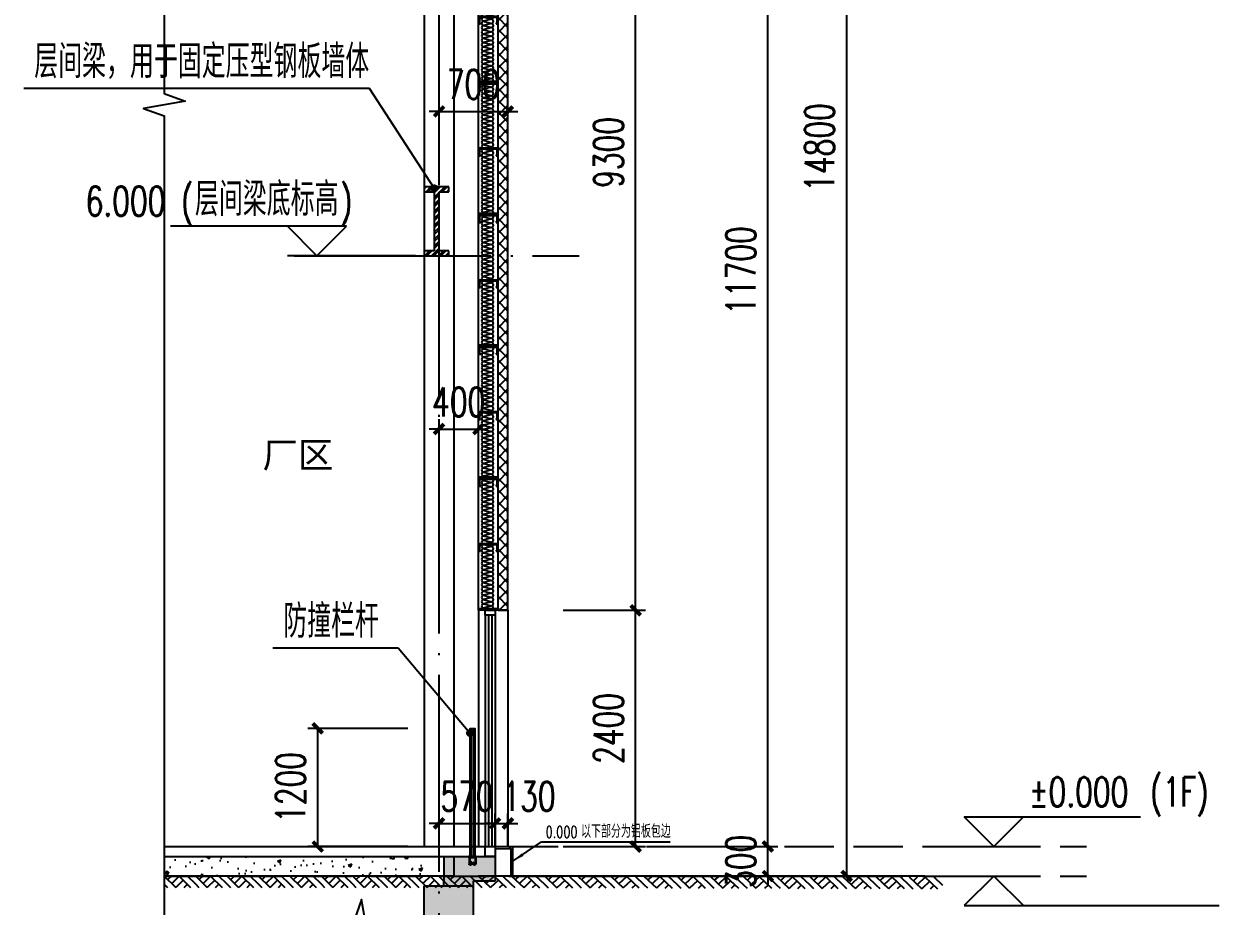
# Model space of a CAD drawing. Extents: x -1899985 to -450366, y 556196 to 2151267.
# Drawn here: x -1530273 to -1518133, y 567652 to 576612 of the extents above; entities that cross this region are included whole.
import ezdxf

# ---------------------------------------------------------------- set-up
doc = ezdxf.new("R2010")
doc.units = 0
doc.header["$LTSCALE"] = 1000
doc.header["$MEASUREMENT"] = 0
for name, pattern in [('99轴线参照$0$DOTE', [2.42, 2, -0.2, 0.02, -0.2]), ('__DASH', [0.35, 0.25, -0.1]), ('DOTE', [2.42, 2, -0.2, 0.02, -0.2])]:
    doc.linetypes.add(name, pattern=pattern)
doc.layers.get('Defpoints').update_dxf_attribs({"color": 210})
for name, color, linetype in [('A-AXIS-D', 1, 'Continuous'), ('A-AXIS-DOTE', 14, 'DOTE'), ('A-AXIS-DP', 126, 'Continuous'), ('A-AXIS-SYMB', 3, 'Continuous'), ('A-CURTAIN', 134, 'Continuous'), ('A-HATCH-1', 252, 'Continuous'), ('A-HATCH-2', 251, 'Continuous'), ('A-HRAIL', 173, 'Continuous'), ('A-LIN-V', 9, 'Continuous'), ('A-SFCE', 30, 'Continuous'), ('A-WINDOW', 140, 'Continuous'), ('A-剖面图标准尺寸', 191, '99轴线参照$0$DOTE'), ('AS-COLN', 6, 'Continuous'), ('AS-WALL', 40, 'Continuous'), ('DIM_ELEV', 3, 'Continuous'), ('DIM_LEAD', 3, 'Continuous'), ('DIM_SYMB', 3, 'Continuous'), ('PUB_HATCH', 8, 'Continuous'), ('PUB_TEXT', 7, 'Continuous'), ('建-墙-填充', 8, 'Continuous'), ('建-柱-钢', 9, 'Continuous'), ('立面栏杆', 167, 'Continuous')]:
    doc.layers.add(name, color=color, linetype=linetype)
doc.styles.add('_TCH_DIM', font='SIMPLEX', dxfattribs={"bigfont": 'GBCBIG'})
doc.styles.add('_TCH_DIM_T3', font='SIMPLEX', dxfattribs={"width": 0.705882, "bigfont": 'GBCBIG'})
doc.styles.add('图框', font='')
doc.styles.get('图框').set_extended_font_data('SimSun')
doc.dimstyles.new('_TCH_ARCH&&100', dxfattribs={"dimtxt": 297.5, "dimasz": 100, "dimexe": 100, "dimexo": 100, "dimgap": 126.25, "dimtad": 1, "dimdec": 0, "dimzin": 0, "dimdsep": 46, "dimtxsty": '_TCH_DIM_T3', "dimblk": 'ARCHTICK', "dimcen": 0.09, "dimclrt": 7, "dimazin": 2, "dimtfac": 1, "dimtdec": 0, "dimtix": 1, "dimtmove": 2, "dimatfit": 3, "dimfxl": 0, "dimtolj": 1, "dimtzin": 0, "dimarcsym": 0})

# ---------------------------------------------------------------- blocks, each defined once
blk = doc.blocks.new('A$C685418A6')
at = {"layer": '立面栏杆'}
for p, q in [((0, 89), (77, 89)), ((0, 89), (0, 84)), ((77, 84), (0, 84)), ((5, 70), (5, 13)), ((12, 70), (12, 13)), ((18, 84), (42, 84)), ((18, 77), (58, 77)), ((25, 29), (25, 13)), ((32, 29), (25, 29)), ((32, 29), (32, 13)), ((45, 29), (45, 13)), ((45, 29), (52, 29)), ((52, 29), (52, 13)), ((65, 70), (65, 13)), ((72, 70), (72, 13)), ((77, 89), (77, 84))]:
    blk.add_line(p, q, dxfattribs=at)
at = {"layer": '立面栏杆', "extrusion": (0, 0, -1)}
for centre, major_axis, start_param, end_param in [((18, 70), (13.3, 0.2), 3.155544, 4.72634), ((18, 13), (9.43, 9.43), 0.785398, 3.926991), ((18, 70), (4.71, 4.71), 3.926991, 5.497787), ((18, 13), (-4.71, 4.71), 2.356194, 5.497787), ((58, 13), (-9.43, 9.43), 2.356194, 5.497787), ((58, 13), (-4.71, 4.71), 2.356194, 5.497787), ((58, 70), (13.3, 0), -1.567074, 0.003723), ((58, 70), (-4.71, 4.71), 0.785398, 2.356194)]:
    blk.add_ellipse(centre, major_axis=major_axis, ratio=1, start_param=start_param, end_param=end_param, dxfattribs=at)
blk = doc.blocks.new('1200')
at = {"layer": 'A-HRAIL'}
for points in [[(6104, -107289), (6104, -105989), (6154, -105989), (6154, -107289)], [(6119, -107289), (6119, -105989), (6139, -105989), (6139, -107289)]]:
    blk.add_lwpolyline(points, close=True, dxfattribs=at)
blk.add_blockref('A$C685418A6', (6090, -107377), dxfattribs=at)
blk = doc.blocks.new('_ArchTick')
at = {"color": 0, "linetype": 'ByBlock', "const_width": 0.4}
blk.add_lwpolyline([(-0.5, -0.5), (0.5, 0.5)], dxfattribs=at)
blk = doc.blocks.new('*D263')
at = {"layer": 'A-AXIS-DP', "color": 0, "lineweight": -2}
for p, q in [((-1526057, 568257), (-1526057, 568592)), ((-1525487, 568257), (-1525487, 568592)), ((-1526057, 568492), (-1526157, 568492)), ((-1526057, 568492), (-1525487, 568492)), ((-1525487, 568492), (-1525387, 568492))]:
    blk.add_line(p, q, dxfattribs=at)
at = {"layer": 'Defpoints', "color": 0}
for p in [(-1525487, 568492), (-1526057, 568157), (-1525487, 568157)]:
    blk.add_point(p, dxfattribs=at)
at = {"layer": 'A-AXIS-DP', "color": 0, "lineweight": -2, "xscale": 100, "yscale": 100, "zscale": 100}
blk.add_blockref('_ArchTick', (-1526057, 568492), dxfattribs=at)
at = {"layer": 'A-AXIS-DP', "color": 0, "lineweight": -2, "xscale": 100, "yscale": 100, "zscale": 100, "rotation": 180}
blk.add_blockref('_ArchTick', (-1525487, 568492), dxfattribs=at)
at = {"layer": 'A-AXIS-DP', "color": 7, "insert": (-1525772, 568767), "char_height": 297.5, "attachment_point": 5, "style": '_TCH_DIM_T3'}
blk.add_mtext('\\A1;570', dxfattribs=at)
blk = doc.blocks.new('*D264')
at = {"layer": 'A-AXIS-DP', "color": 0, "lineweight": -2}
for p, q in [((-1525487, 568257), (-1525487, 568592)), ((-1525357, 568257), (-1525357, 568592)), ((-1525487, 568492), (-1525587, 568492)), ((-1525487, 568492), (-1525357, 568492)), ((-1525357, 568492), (-1525257, 568492))]:
    blk.add_line(p, q, dxfattribs=at)
at = {"layer": 'Defpoints', "color": 0}
for p in [(-1525357, 568492), (-1525487, 568157), (-1525357, 568157)]:
    blk.add_point(p, dxfattribs=at)
at = {"layer": 'A-AXIS-DP', "color": 0, "lineweight": -2, "xscale": 100, "yscale": 100, "zscale": 100}
blk.add_blockref('_ArchTick', (-1525487, 568492), dxfattribs=at)
at = {"layer": 'A-AXIS-DP', "color": 0, "lineweight": -2, "xscale": 100, "yscale": 100, "zscale": 100, "rotation": 180}
blk.add_blockref('_ArchTick', (-1525357, 568492), dxfattribs=at)
at = {"layer": 'A-AXIS-DP', "color": 7, "insert": (-1525143, 568767), "char_height": 297.5, "attachment_point": 5, "style": '_TCH_DIM_T3'}
blk.add_mtext('\\A1;130', dxfattribs=at)
blk = doc.blocks.new('*D267')
at = {"layer": 'A-AXIS-DP', "color": 0, "lineweight": -2}
for p, q in [((-1526057, 571874), (-1526057, 572597)), ((-1525657, 571874), (-1525657, 572597)), ((-1526057, 572497), (-1526157, 572497)), ((-1526057, 572497), (-1525657, 572497)), ((-1525657, 572497), (-1525557, 572497))]:
    blk.add_line(p, q, dxfattribs=at)
at = {"layer": 'Defpoints', "color": 0}
for p in [(-1525657, 572497), (-1526057, 571774), (-1525657, 571774)]:
    blk.add_point(p, dxfattribs=at)
at = {"layer": 'A-AXIS-DP', "color": 0, "lineweight": -2, "xscale": 100, "yscale": 100, "zscale": 100}
blk.add_blockref('_ArchTick', (-1526057, 572497), dxfattribs=at)
at = {"layer": 'A-AXIS-DP', "color": 0, "lineweight": -2, "xscale": 100, "yscale": 100, "zscale": 100, "rotation": 180}
blk.add_blockref('_ArchTick', (-1525657, 572497), dxfattribs=at)
at = {"layer": 'A-AXIS-DP', "color": 7, "insert": (-1525857, 572772), "char_height": 297.5, "attachment_point": 5, "style": '_TCH_DIM_T3'}
blk.add_mtext('\\A1;400', dxfattribs=at)
blk = doc.blocks.new('*D268')
at = {"layer": 'A-AXIS-DP', "color": 0, "lineweight": -2}
for p, q in [((-1526057, 574973), (-1526057, 575823)), ((-1525357, 574973), (-1525357, 575823)), ((-1526057, 575723), (-1526157, 575723)), ((-1526057, 575723), (-1525357, 575723)), ((-1525357, 575723), (-1525257, 575723))]:
    blk.add_line(p, q, dxfattribs=at)
at = {"layer": 'Defpoints', "color": 0}
for p in [(-1525357, 575723), (-1526057, 574873), (-1525357, 574873)]:
    blk.add_point(p, dxfattribs=at)
at = {"layer": 'A-AXIS-DP', "color": 0, "lineweight": -2, "xscale": 100, "yscale": 100, "zscale": 100}
blk.add_blockref('_ArchTick', (-1526057, 575723), dxfattribs=at)
at = {"layer": 'A-AXIS-DP', "color": 0, "lineweight": -2, "xscale": 100, "yscale": 100, "zscale": 100, "rotation": 180}
blk.add_blockref('_ArchTick', (-1525357, 575723), dxfattribs=at)
at = {"layer": 'A-AXIS-DP', "color": 7, "insert": (-1525707, 575998), "char_height": 297.5, "attachment_point": 5, "style": '_TCH_DIM_T3'}
blk.add_mtext('\\A1;700', dxfattribs=at)
blk = doc.blocks.new('*D278')
at = {"layer": 'A-AXIS-DP', "color": 0, "lineweight": -2}
for p, q in [((-1526375, 569457), (-1527389, 569457)), ((-1527289, 568257), (-1527289, 569457)), ((-1526375, 568257), (-1527389, 568257))]:
    blk.add_line(p, q, dxfattribs=at)
at = {"layer": 'Defpoints', "color": 0}
for p in [(-1527289, 569457), (-1526275, 569457), (-1526275, 568257)]:
    blk.add_point(p, dxfattribs=at)
at = {"layer": 'A-AXIS-DP', "color": 0, "lineweight": -2, "xscale": 100, "yscale": 100, "zscale": 100}
for p, rotation in [((-1527289, 569457), 90), ((-1527289, 568257), 270)]:
    blk.add_blockref('_ArchTick', p, dxfattribs=dict(at, rotation=rotation))
at = {"layer": 'A-AXIS-DP', "color": 7, "insert": (-1527564, 568857), "char_height": 297.5, "attachment_point": 5, "rotation": 90, "style": '_TCH_DIM_T3'}
blk.add_mtext('\\A1;1200', dxfattribs=at)
blk = doc.blocks.new('*D280')
at = {"layer": 'A-AXIS-DP', "color": 0, "lineweight": -2}
for p, q in [((-1524797, 579957), (-1523960, 579957)), ((-1524060, 570657), (-1524060, 579957)), ((-1524797, 570657), (-1523960, 570657))]:
    blk.add_line(p, q, dxfattribs=at)
at = {"layer": 'Defpoints', "color": 0}
for p in [(-1524897, 579957), (-1524060, 579957), (-1524897, 570657)]:
    blk.add_point(p, dxfattribs=at)
at = {"layer": 'A-AXIS-DP', "color": 0, "lineweight": -2, "xscale": 100, "yscale": 100, "zscale": 100}
for p, rotation in [((-1524060, 579957), 90), ((-1524060, 570657), 270)]:
    blk.add_blockref('_ArchTick', p, dxfattribs=dict(at, rotation=rotation))
at = {"layer": 'A-AXIS-DP', "color": 7, "insert": (-1524335, 575307), "char_height": 297.5, "attachment_point": 5, "rotation": 90, "style": '_TCH_DIM_T3'}
blk.add_mtext('\\A1;9300', dxfattribs=at)
blk = doc.blocks.new('*D281')
at = {"layer": 'A-AXIS-DP', "color": 0, "lineweight": -2}
for p, q in [((-1524797, 570657), (-1523960, 570657)), ((-1524060, 568257), (-1524060, 570657)), ((-1524797, 568257), (-1523960, 568257))]:
    blk.add_line(p, q, dxfattribs=at)
at = {"layer": 'Defpoints', "color": 0}
for p in [(-1524897, 570657), (-1524060, 570657), (-1524897, 568257)]:
    blk.add_point(p, dxfattribs=at)
at = {"layer": 'A-AXIS-DP', "color": 0, "lineweight": -2, "xscale": 100, "yscale": 100, "zscale": 100}
for p, rotation in [((-1524060, 570657), 90), ((-1524060, 568257), 270)]:
    blk.add_blockref('_ArchTick', p, dxfattribs=dict(at, rotation=rotation))
at = {"layer": 'A-AXIS-DP', "color": 7, "insert": (-1524335, 569457), "char_height": 297.5, "attachment_point": 5, "rotation": 90, "style": '_TCH_DIM_T3'}
blk.add_mtext('\\A1;2400', dxfattribs=at)
blk = doc.blocks.new('*D282')
at = {"layer": 'A-AXIS-D', "color": 0, "lineweight": -2}
for p, q in [((-1522716, 568257), (-1522716, 568357)), ((-1523949, 568257), (-1522616, 568257)), ((-1522716, 567957), (-1522716, 568257)), ((-1523949, 567957), (-1522616, 567957)), ((-1522716, 567957), (-1522716, 567857))]:
    blk.add_line(p, q, dxfattribs=at)
at = {"layer": 'Defpoints', "color": 0}
for p in [(-1524049, 568257), (-1522716, 568257), (-1524049, 567957)]:
    blk.add_point(p, dxfattribs=at)
at = {"layer": 'A-AXIS-D', "color": 0, "lineweight": -2, "xscale": 100, "yscale": 100, "zscale": 100}
for p, rotation in [((-1522716, 568257), 270), ((-1522716, 567957), 90)]:
    blk.add_blockref('_ArchTick', p, dxfattribs=dict(at, rotation=rotation))
at = {"layer": 'A-AXIS-D', "color": 7, "insert": (-1522991, 568107), "char_height": 297.5, "attachment_point": 5, "rotation": 90, "style": '_TCH_DIM_T3'}
blk.add_mtext('\\A1;300', dxfattribs=at)
blk = doc.blocks.new('*D283')
at = {"layer": 'A-AXIS-D', "color": 0, "lineweight": -2}
for p, q in [((-1523949, 579957), (-1522616, 579957)), ((-1522716, 568257), (-1522716, 579957)), ((-1523949, 568257), (-1522616, 568257))]:
    blk.add_line(p, q, dxfattribs=at)
at = {"layer": 'Defpoints', "color": 0}
for p in [(-1524049, 579957), (-1522716, 579957), (-1524049, 568257)]:
    blk.add_point(p, dxfattribs=at)
at = {"layer": 'A-AXIS-D', "color": 0, "lineweight": -2, "xscale": 100, "yscale": 100, "zscale": 100}
for p, rotation in [((-1522716, 579957), 90), ((-1522716, 568257), 270)]:
    blk.add_blockref('_ArchTick', p, dxfattribs=dict(at, rotation=rotation))
at = {"layer": 'A-AXIS-D', "color": 7, "insert": (-1522991, 574107), "char_height": 297.5, "attachment_point": 5, "rotation": 90, "style": '_TCH_DIM_T3'}
blk.add_mtext('\\A1;11700', dxfattribs=at)
blk = doc.blocks.new('*D285')
at = {"layer": 'A-AXIS-D', "color": 0, "lineweight": -2}
for p, q in [((-1523149, 582757), (-1521816, 582757)), ((-1521916, 567957), (-1521916, 582757)), ((-1523149, 567957), (-1521816, 567957))]:
    blk.add_line(p, q, dxfattribs=at)
at = {"layer": 'Defpoints', "color": 0}
for p in [(-1523249, 582757), (-1521916, 582757), (-1523249, 567957)]:
    blk.add_point(p, dxfattribs=at)
at = {"layer": 'A-AXIS-D', "color": 0, "lineweight": -2, "xscale": 100, "yscale": 100, "zscale": 100}
for p, rotation in [((-1521916, 582757), 90), ((-1521916, 567957), 270)]:
    blk.add_blockref('_ArchTick', p, dxfattribs=dict(at, rotation=rotation))
at = {"layer": 'A-AXIS-D', "color": 7, "insert": (-1522191, 575357), "char_height": 297.5, "attachment_point": 5, "rotation": 90, "style": '_TCH_DIM_T3'}
blk.add_mtext('\\A1;14800', dxfattribs=at)
blk = doc.blocks.new('$LinePat$素土夯实')
at = {"color": 0}
for p, q in [((0, -210), (210, 0)), ((120, -300), (420, 0)), ((420, 0), (608, -188)), ((495, -300), (795, 0)), ((615, 0), (705, -90)), ((210, -210), (300, -300)), ((315, -105), (502, -293)), ((705, -300), (795, -210))]:
    blk.add_line(p, q, dxfattribs=at)
blk = doc.blocks.new('CURVEPATTERNLIB$SYSLIB$岩棉板')
at = {"color": 0}
for p, q in [((0, -17), (12, -67)), ((12, -67), (24, -17))]:
    blk.add_line(p, q, dxfattribs=at)
for centre, start, end in [((12, -17), 0, 180), ((0, -67), 270, 0), ((24, -67), 180, 270)]:
    blk.add_arc(centre, 12, start, end, dxfattribs=at)
blk = doc.blocks.new('CURVEPATTERNLIB$SYSLIB$防水材料1')
at = {"layer": 'PUB_HATCH'}
h = blk.add_hatch(dxfattribs=at)
h.set_pattern_fill('ANSI31', color=256, scale=10, angle=90, style=0)
h.set_pattern_definition([(45, (-196995.837, -685381.036), (11.22532015, -11.22532015), [])])
h.paths.add_polyline_path([(35, 0), (0, 0), (0, -100), (35, -100), (35, -90), (30, -90), (30, -95), (5, -95), (5, -5), (30, -5), (30, -10), (35, -10)])
h = blk.add_hatch(dxfattribs=at)
h.set_pattern_fill('ANSI31', color=256, scale=10, angle=90, style=0)
h.set_pattern_definition([(45, (-196695.837, -685381.036), (11.22532015, -11.22532015), [])])
h.paths.add_polyline_path([(335, 0), (300, 0), (300, -100), (335, -100), (335, -90), (330, -90), (330, -95), (305, -95), (305, -5), (330, -5), (330, -10), (335, -10)])
at = {"layer": 'A-LIN-V', "extrusion": (-3.26108e-18, 2.41725e-31, -1)}
blk.add_line((600, 0), (600, -100), dxfattribs=at)
at = {"layer": 'A-LIN-V'}
for p, q in [((30, -10), (35, -10)), ((330, -10), (335, -10)), ((30, -90), (35, -90)), ((330, -90), (335, -90))]:
    blk.add_line(p, q, dxfattribs=at)
at = {"layer": 'A-LIN-V', "extrusion": (-3.26108e-18, 2.41725e-31, -1)}
for points in [[(-35, -10), (-35, 0), (0, 0), (0, -100), (-35, -100), (-35, -90)], [(-335, -10), (-335, 0), (-300, 0), (-300, -100), (-335, -100), (-335, -90)], [(-30, -10), (-30, -5), (-5, -5), (-5, -95), (-30, -95), (-30, -90)], [(-330, -10), (-330, -5), (-305, -5), (-305, -95), (-330, -95), (-330, -90)]]:
    blk.add_lwpolyline(points, dxfattribs=at)
at = {"layer": 'A-LIN-V', "xscale": 0.8142221102150538, "yscale": 0.8108108108108109, "zscale": 0.8142221102150538}
for p in [(0, -20.1), (19.5, -20.1), (39.1, -20.1), (58.6, -20.1), (78.2, -20.1), (97.7, -20.1), (117.2, -20.1), (136.8, -20.1), (156.3, -20.1), (175.9, -20.1), (195.4, -20.1), (215, -20.1), (234.5, -20.1), (254, -20.1), (273.6, -20.1), (293.1, -20.1), (312.7, -20.1), (332.2, -20.1), (351.7, -20.1), (371.3, -20.1), (390.8, -20.1), (410.4, -20.1), (429.9, -20.1), (449.5, -20.1), (469, -20.1), (488.5, -20.1), (508.1, -20.1), (527.6, -20.1), (547.2, -20.1), (566.7, -20.1), (586.2, -20.1)]:
    blk.add_blockref('CURVEPATTERNLIB$SYSLIB$岩棉板', p, dxfattribs=at)

msp = doc.modelspace()

# ---------------------------------------------------------------- hatches: boundary and pattern name
at = {"layer": 'A-HATCH-1'}
h = msp.add_hatch(dxfattribs=at)
h.set_pattern_fill('混凝土', color=256, scale=50)
h.set_pattern_definition([(50, (-10586.06, 0), (358.63009, -31.37607), [37.5, -412.5]), (355, (-10586.06, 0), (-69.37567, 376.09607), [30, -330]), (100.4514, (-10556.17, -2.6), (289.25469, 344.71977), [31.870095, -350.57106]), (46.1842, (-10586.06, 100), (533.62052, -82.75951), [56.25, -618.75]), (96.6356, (-10541.6, 93.1), (467.33135, 487.05894), [47.80514, -525.8565]), (351.1842, (-10586.06, 100), (467.33097, 487.0593), [45, -495]), (21, (-10536.06, 75), (298.453526, -201.309445), [37.5, -412.5]), (326, (-10536.06, 75), (121.65767, 362.57502), [30, -330]), (71.4514, (-10511.2, 58.22), (420.111314, 161.26525), [31.870095, -350.57106]), (37.5, (-10586.06, 0), (6.079928, 166.446927), [0, -326, 0, -335, 0, -331.25]), (7.5, (-10586.06, 0), (131.534769, 197.205856), [0, -191, 0, -318.5, 0, -126.25]), (327.5, (-10697.56, 0), (266.911218, -11.277436), [0, -125, 0, -390, 0, -517.5]), (317.5, (-10747.56, 0), (291.593085, 50.05249), [0, -162.5, 0, -259, 0, -367.5])])
h.paths.add_polyline_path([(-1526206.6, 567957.5), (-1526206.6, 568157.5), (-1528847, 568157.5), (-1528847, 567957.5)])
at = {"layer": 'PUB_HATCH'}
h = msp.add_hatch(dxfattribs=at)
h.set_pattern_fill('多孔材料', color=256, scale=30, style=0)
h.set_pattern_definition([(45, (60, 0), (-60.000061, 60.000061), []), (135, (60, 0), (-60.000061, -60.000061), [])])
h.paths.add_polyline_path([(-1525356.8, 570657.5), (-1525356.8, 582707.5), (-1525456.8, 582707.5), (-1525456.8, 570657.5)])
for points in [[(-1526006.6, 567907.5), (-1525840, 567990.8), (-1525806.6, 568157.5), (-1526006.6, 568157.5)], [(-1525840, 567990.8), (-1525706.6, 567907.5), (-1525486.6, 567907.5), (-1525486.6, 568157.5), (-1525806.6, 568157.5)], [(-1525706.6, 567857.5), (-1525706.6, 567907.5), (-1525840, 567990.8), (-1526006.6, 567907.5), (-1526006.6, 567857.5)], [(-1525706.6, 567507.5), (-1525706.6, 567857.5), (-1526206.6, 567857.5), (-1526206.6, 567507.5)]]:
    msp.add_hatch(color=256, dxfattribs=at).paths.add_polyline_path(points)
at = {"layer": '建-墙-填充'}
h = msp.add_hatch(dxfattribs=at)
h.set_pattern_fill('金属', color=256, scale=20, style=0)
h.set_pattern_definition([(45, (0, 0), (-35.355339, 35.355339), []), (45, (23.57, 0), (-35.355339, 35.355339), [])])
h.paths.add_polyline_path([(-1525956.6, 574958.1), (-1526206.6, 574958.1), (-1526206.6, 574908.1), (-1526106.6, 574908.1), (-1526106.6, 574308.1), (-1526206.6, 574308.1), (-1526206.6, 574258.1), (-1525956.6, 574258.1), (-1525956.6, 574308.1), (-1526056.6, 574308.1), (-1526056.6, 574908.1), (-1525956.6, 574908.1)])

# ---------------------------------------------------------------- linework, layer by layer
at = {"layer": 'A-AXIS-DOTE'}
for p, q in [((-1526056.6, 565580.6), (-1526056.6, 585146)), ((-1527526.9, 574257.5), (-1524633.8, 574257.5))]:
    msp.add_line(p, q, dxfattribs=at)
at = {"layer": 'A-AXIS-DOTE', "linetype": '__DASH', "ltscale": 2}
for p, q in [((-1528847, 568257.5), (-1519479.4, 568257.5)), ((-1528847, 567957.5), (-1519479.4, 567957.5))]:
    msp.add_line(p, q, dxfattribs=at)
at = {"layer": 'A-AXIS-SYMB'}
for p, q in [((-1526763, 575956.9), (-1530273.3, 575956.9)), ((-1526105.5, 574942.4), (-1526763, 575956.9))]:
    msp.add_line(p, q, dxfattribs=at)
at = {"layer": 'A-AXIS-SYMB', "const_width": 40}
msp.add_lwpolyline([(-1526094.7, 574925.6, 1), (-1526116.4, 574959.2, 1)], format="xyb", close=True, dxfattribs=at)
at = {"layer": 'A-CURTAIN', "const_width": 15}
msp.add_lwpolyline([(-1525486.6, 568257.5), (-1525306.8, 568257.5), (-1525306.8, 567957.5)], dxfattribs=at)
at = {"layer": 'A-CURTAIN'}
msp.add_lwpolyline([(-1525486.6, 568237.5), (-1525326.8, 568237.5), (-1525326.8, 567957.5)], dxfattribs=at)
at = {"layer": 'A-LIN-V'}
for p, q in [((-1525656.8, 570657.5), (-1525656.8, 582707.5)), ((-1526206.6, 579957.5), (-1526206.6, 568257.5)), ((-1525906.6, 579957.5), (-1525906.6, 568257.5)), ((-1525656.8, 570657.5), (-1525656.6, 568257.5)), ((-1525356.8, 570657.5), (-1525356.8, 568257.5))]:
    msp.add_line(p, q, dxfattribs=at)
at = {"layer": 'A-SFCE'}
for p, q in [((-1528847, 568257.5), (-1526056.6, 568257.5)), ((-1526056.6, 568257.5), (-1525556.8, 568257.5))]:
    msp.add_line(p, q, dxfattribs=at)
msp.add_lwpolyline([(-1521121.2, 567957.5), (-1525656.8, 567957.5)], dxfattribs=at)
at = {"layer": 'A-WINDOW'}
for p, q in [((-1525586.6, 570607.5), (-1525586.6, 568257.5)), ((-1525553.6, 570607.5), (-1525553.6, 568257.5)), ((-1525519.6, 570607.5), (-1525519.6, 568257.5)), ((-1525486.6, 570607.5), (-1525486.6, 568257.5))]:
    msp.add_line(p, q, dxfattribs=at)
for points in [[(-1525486.6, 570657.5), (-1525486.6, 570657.5), (-1525486.6, 570607.5), (-1525586.6, 570607.5), (-1525586.6, 570657.5), (-1525486.6, 570657.5)], [(-1525486.6, 568257.5), (-1525486.6, 568257.5), (-1525486.6, 568157.5), (-1525586.6, 568157.5), (-1525586.6, 568257.5), (-1525486.6, 568257.5)]]:
    msp.add_lwpolyline(points, dxfattribs=at)
at = {"layer": 'AS-COLN'}
for p, q in [((-1526006.6, 568157.5), (-1525806.6, 568157.5)), ((-1526006.6, 568157.5), (-1526006.6, 567907.5)), ((-1525806.6, 568157.5), (-1525486.6, 568157.5)), ((-1525486.6, 568157.5), (-1525486.6, 567907.5)), ((-1526206.6, 567507.5), (-1526206.6, 567857.5)), ((-1526206.6, 567857.5), (-1525706.6, 567857.5)), ((-1526006.6, 567857.5), (-1526006.6, 567907.5)), ((-1526006.6, 567907.5), (-1526006.6, 567907.5)), ((-1526006.6, 567857.5), (-1525706.6, 567857.5)), ((-1525706.6, 567857.5), (-1525706.6, 567907.5)), ((-1525706.6, 567907.5), (-1525486.6, 567907.5)), ((-1525706.6, 567507.5), (-1525706.6, 567857.5))]:
    msp.add_line(p, q, dxfattribs=at)
msp.add_lwpolyline([(-1528847, 568157.5), (-1525906.6, 568157.5), (-1525906.6, 567957.5), (-1528847, 567957.5)], dxfattribs=at)
at = {"layer": 'AS-WALL'}
for p, q in [((-1525456.8, 570657.5), (-1525456.8, 582707.5)), ((-1525356.8, 570657.5), (-1525356.8, 582707.5)), ((-1525356.8, 570657.5), (-1525656.8, 570657.5)), ((-1525456.8, 570657.5), (-1525356.8, 570657.5))]:
    msp.add_line(p, q, dxfattribs=at)
at = {"layer": 'DIM_ELEV'}
for p, q in [((-1526997.5, 574557.5), (-1528785.5, 574557.5)), ((-1527297.5, 574257.5), (-1527597.5, 574557.5)), ((-1527297.5, 574257.5), (-1526997.5, 574557.5)), ((-1526296.3, 574257.5), (-1527597.5, 574257.5)), ((-1520421.2, 568257.5), (-1520721.2, 568557.5)), ((-1520721.2, 568557.5), (-1518933.2, 568557.5)), ((-1520421.2, 568257.5), (-1520121.2, 568557.5)), ((-1521121.2, 568257.5), (-1520121.2, 568257.5)), ((-1521121.2, 567957.5), (-1520121.2, 567957.5)), ((-1520421.2, 567957.5), (-1520721.2, 567657.5)), ((-1520421.2, 567957.5), (-1520121.2, 567657.5)), ((-1520721.2, 567657.5), (-1518133.3, 567657.5))]:
    msp.add_line(p, q, dxfattribs=at)
at = {"layer": 'DIM_LEAD'}
for p, q in [((-1525306.8, 568107.5), (-1525016.4, 568303.5)), ((-1525016.4, 568303.5), (-1523709.8, 568303.5))]:
    msp.add_line(p, q, dxfattribs=at)
msp.add_lwpolyline([(-1525306.8, 568107.5, 0, 32, 0), (-1525207.4, 568174.6, 0, 0, 0)], format="xyseb", dxfattribs=at)
at = {"layer": 'DIM_SYMB'}
for p, q in [((-1526473, 570272), (-1527743.9, 570272)), ((-1525742.3, 569409.9), (-1526473, 570272))]:
    msp.add_line(p, q, dxfattribs=at)
for points in [[(-1528847, 584475.8), (-1528847, 575904), (-1528637, 575827.6), (-1529057, 575753.5), (-1528847, 575679), (-1528847, 567107.3)], [(-1524504.8, 567507.5), (-1526693.6, 567507.5), (-1526770, 567297.5), (-1526844.1, 567717.5), (-1526918.6, 567507.5), (-1529107.4, 567507.5)]]:
    msp.add_lwpolyline(points, dxfattribs=at)
at = {"layer": 'DIM_SYMB', "const_width": 40}
msp.add_lwpolyline([(-1525729.4, 569394.6, 1), (-1525755.2, 569425.1, 1)], format="xyb", close=True, dxfattribs=at)
at = {"layer": '建-柱-钢'}
for p, q in [((-1525956.6, 574958.1), (-1526206.6, 574958.1)), ((-1526206.6, 574958.1), (-1526206.6, 574908.1)), ((-1525956.6, 574908.1), (-1525956.6, 574958.1)), ((-1526206.6, 574908.1), (-1526106.6, 574908.1)), ((-1526106.6, 574908.1), (-1526106.6, 574308.1)), ((-1526056.6, 574308.1), (-1526056.6, 574908.1)), ((-1526056.6, 574908.1), (-1525956.6, 574908.1)), ((-1526106.6, 574308.1), (-1526206.6, 574308.1)), ((-1526206.6, 574308.1), (-1526206.6, 574258.1)), ((-1526206.6, 574258.1), (-1525956.6, 574258.1)), ((-1525956.6, 574308.1), (-1526056.6, 574308.1)), ((-1525956.6, 574258.1), (-1525956.6, 574308.1))]:
    msp.add_line(p, q, dxfattribs=at)

# ---------------------------------------------------------------- block references
at = {"layer": 'A-HATCH-1', "xscale": -0.4012877748394023, "yscale": 0.4, "zscale": 0.4}
for p in [(-1528528, 567957.5), (-1528209, 567957.5), (-1527890, 567957.5), (-1527571, 567957.5), (-1527251.9, 567957.5), (-1526932.9, 567957.5), (-1526613.9, 567957.5), (-1526294.9, 567957.5), (-1525975.8, 567957.5), (-1525656.8, 567957.5)]:
    msp.add_blockref('$LinePat$素土夯实', p, dxfattribs=at)
at = {"layer": 'A-HATCH-2'}
for name, p, xscale, yscale, zscale, rotation in [('CURVEPATTERNLIB$SYSLIB$防水材料1', (-1525456.8, 577351.9), 2.210185424023806, 1.999999999990687, 1.999999999990687, 269.9999999972866), ('CURVEPATTERNLIB$SYSLIB$防水材料1', (-1525456.8, 576013), 2.210185424023806, 1.999999999990687, 1.999999999990687, 269.9999999972866), ('CURVEPATTERNLIB$SYSLIB$防水材料1', (-1525456.8, 574674.1), 2.210185424023806, 1.999999999990687, 1.999999999990687, 269.9999999972866), ('CURVEPATTERNLIB$SYSLIB$防水材料1', (-1525456.8, 573335.2), 2.210185424023806, 1.999999999990687, 1.999999999990687, 269.9999999972866), ('CURVEPATTERNLIB$SYSLIB$防水材料1', (-1525456.8, 571996.3), 2.210185424023806, 1.999999999990687, 1.999999999990687, 269.9999999972866), ('$LinePat$素土夯实', (-1525319.9, 567956.6), -0.4237928464270466, 0.4, 0.4, 359.847208730931), ('$LinePat$素土夯实', (-1524983, 567955.7), -0.4237928464270466, 0.4, 0.4, 359.847208730931), ('$LinePat$素土夯实', (-1524646.1, 567954.8), -0.4237928464270466, 0.4, 0.4, 359.847208730931), ('$LinePat$素土夯实', (-1524309.2, 567953.9), -0.4237928464270466, 0.4, 0.4, 359.847208730931), ('$LinePat$素土夯实', (-1523972.2, 567953), -0.4237928464270466, 0.4, 0.4, 359.847208730931), ('$LinePat$素土夯实', (-1523635.3, 567952.1), -0.4237928464270466, 0.4, 0.4, 359.847208730931), ('$LinePat$素土夯实', (-1523298.4, 567951.2), -0.4237928464270466, 0.4, 0.4, 359.847208730931), ('$LinePat$素土夯实', (-1522961.5, 567950.3), -0.4237928464270466, 0.4, 0.4, 359.847208730931), ('$LinePat$素土夯实', (-1522624.6, 567949.4), -0.4237928464270466, 0.4, 0.4, 359.847208730931), ('$LinePat$素土夯实', (-1522287.7, 567948.5), -0.4237928464270466, 0.4, 0.4, 359.847208730931), ('$LinePat$素土夯实', (-1521950.8, 567947.6), -0.4237928464270466, 0.4, 0.4, 359.847208730931), ('$LinePat$素土夯实', (-1521613.8, 567946.7), -0.4237928464270466, 0.4, 0.4, 359.847208730931), ('$LinePat$素土夯实', (-1521276.9, 567945.8), -0.4237928464270466, 0.4, 0.4, 359.847208730931), ('$LinePat$素土夯实', (-1520940, 567944.9), -0.4237928464270466, 0.4, 0.4, 359.847208730931)]:
    msp.add_blockref(name, p, dxfattribs=dict(at, xscale=xscale, yscale=yscale, zscale=zscale, rotation=rotation))
at = {"layer": 'A-剖面图标准尺寸', "linetype": 'Continuous'}
msp.add_blockref('1200', (-1531846, 675446), dxfattribs=at)

# ---------------------------------------------------------------- texts
at = {"layer": 'PUB_TEXT'}
for s, height, style, p in [('层间梁，用于固定压型钢板墙体', 337.589, '_TCH_DIM', (-1530168.3, 576061.9)), ('层间梁底标高', 337.59, '_TCH_DIM', (-1528536, 574662.5)), ('厂区', 264.35, '图框', (-1527850.7, 572102.8)), ('防撞栏杆', 337.59, '_TCH_DIM', (-1527638.9, 570377)), ('以下部分为铝板包边', 135.04, '_TCH_DIM', (-1524614.1, 568345.5))]:
    msp.add_text(s, height=height, dxfattribs=dict(at, style=style)).set_placement(p)
at = {"layer": 'PUB_TEXT', "style": '_TCH_DIM', "width": 0.705882}
for s, height, p in [('6.000', 297.5, (-1529646, 574662.5)), ('(', 297.5, (-1528676, 574662.5)), (')', 297.5, (-1527061.6, 574662.5)), ('(1F)', 297.5, (-1518833.2, 568662.5)), ('%%P0.000', 297.5, (-1520063.2, 568662.5)), ('0.000', 119, (-1524974.1, 568345.5))]:
    msp.add_text(s, height=height, dxfattribs=at).set_placement(p)

# ---------------------------------------------------------------- dimensions: what is measured, and where the dimension line sits
at = {"layer": 'A-AXIS-D'}
for p1, p2, picture, middle in [((-1523249.5, 567957.5), (-1523249.5, 582757.5), '*D285', (-1522191.2, 575357.5)), ((-1524049.5, 568257.5), (-1524049.5, 579957.5), '*D283', (-1522991.2, 574107.5)), ((-1524049.5, 567957.5), (-1524049.5, 568257.5), '*D282', (-1522991.2, 568107.5))]:
    dim = msp.add_aligned_dim(p1=p1, p2=p2, distance=-1333.3, dimstyle='_TCH_ARCH&&100', dxfattribs=at)
    dim.commit()
    dim.dimension.update_dxf_attribs({"geometry": picture, "text_midpoint": middle})
at = {"layer": 'A-AXIS-DP'}
for p1, p2, distance, picture, middle in [((-1524897.3, 570657.5), (-1524897.3, 579957.5), -837, '*D280', (-1524335.3, 575307.5)), ((-1526056.6, 574873.1), (-1525356.8, 574873.1), 849.6, '*D268', (-1525706.7, 575997.7)), ((-1526056.6, 571774), (-1525656.8, 571774), 723.2, '*D267', (-1525856.7, 572772.2)), ((-1524897.3, 568257.5), (-1524897.3, 570657.5), -837, '*D281', (-1524335.3, 569457.5)), ((-1526274.9, 568257.5), (-1526274.9, 569457.5), 1013.8, '*D278', (-1527563.7, 568857.5)), ((-1526056.6, 568157.5), (-1525486.6, 568157.5), 334.9, '*D263', (-1525771.6, 568767.4))]:
    dim = msp.add_aligned_dim(p1=p1, p2=p2, distance=distance, dimstyle='_TCH_ARCH&&100', dxfattribs=at)
    dim.commit()
    dim.dimension.update_dxf_attribs({"geometry": picture, "text_midpoint": middle})
dim = msp.add_linear_dim(base=(-1525356.8, 568492.4), p1=(-1525486.6, 568157.5), p2=(-1525356.8, 568157.5), angle=0, dimstyle='_TCH_ARCH&&100', dxfattribs=at)
dim.commit()
dim.dimension.update_dxf_attribs({"geometry": '*D264', "text_midpoint": (-1525142.8, 568767.4), "dimtype": 129})

doc.saveas('drawing.dxf')
